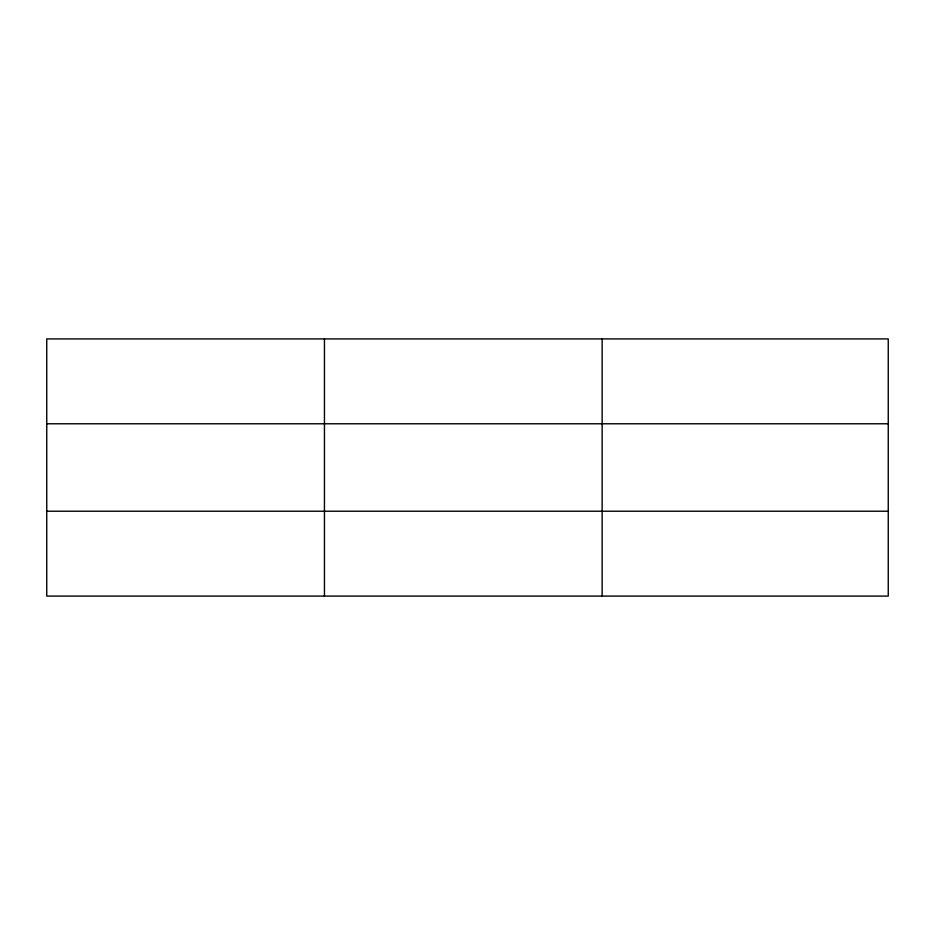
<?xml version="1.0" encoding="UTF-8"?>
<svg xmlns="http://www.w3.org/2000/svg" width="935" height="935" viewBox="0 0 935 935"><rect width="100%" height="100%" fill="white"/><g stroke="black" fill="none" stroke-linecap="round" stroke-linejoin="round"><path stroke-width="1.4" d="M324.445 596.086L324.445 338.914M602.14 596.086L602.14 338.914M888.25 511.223L888.25 596.086L46.75 596.086L46.75 338.914L888.25 338.914L888.25 511.223L46.75 511.223M46.75 423.777L888.25 423.777"/></g></svg>
